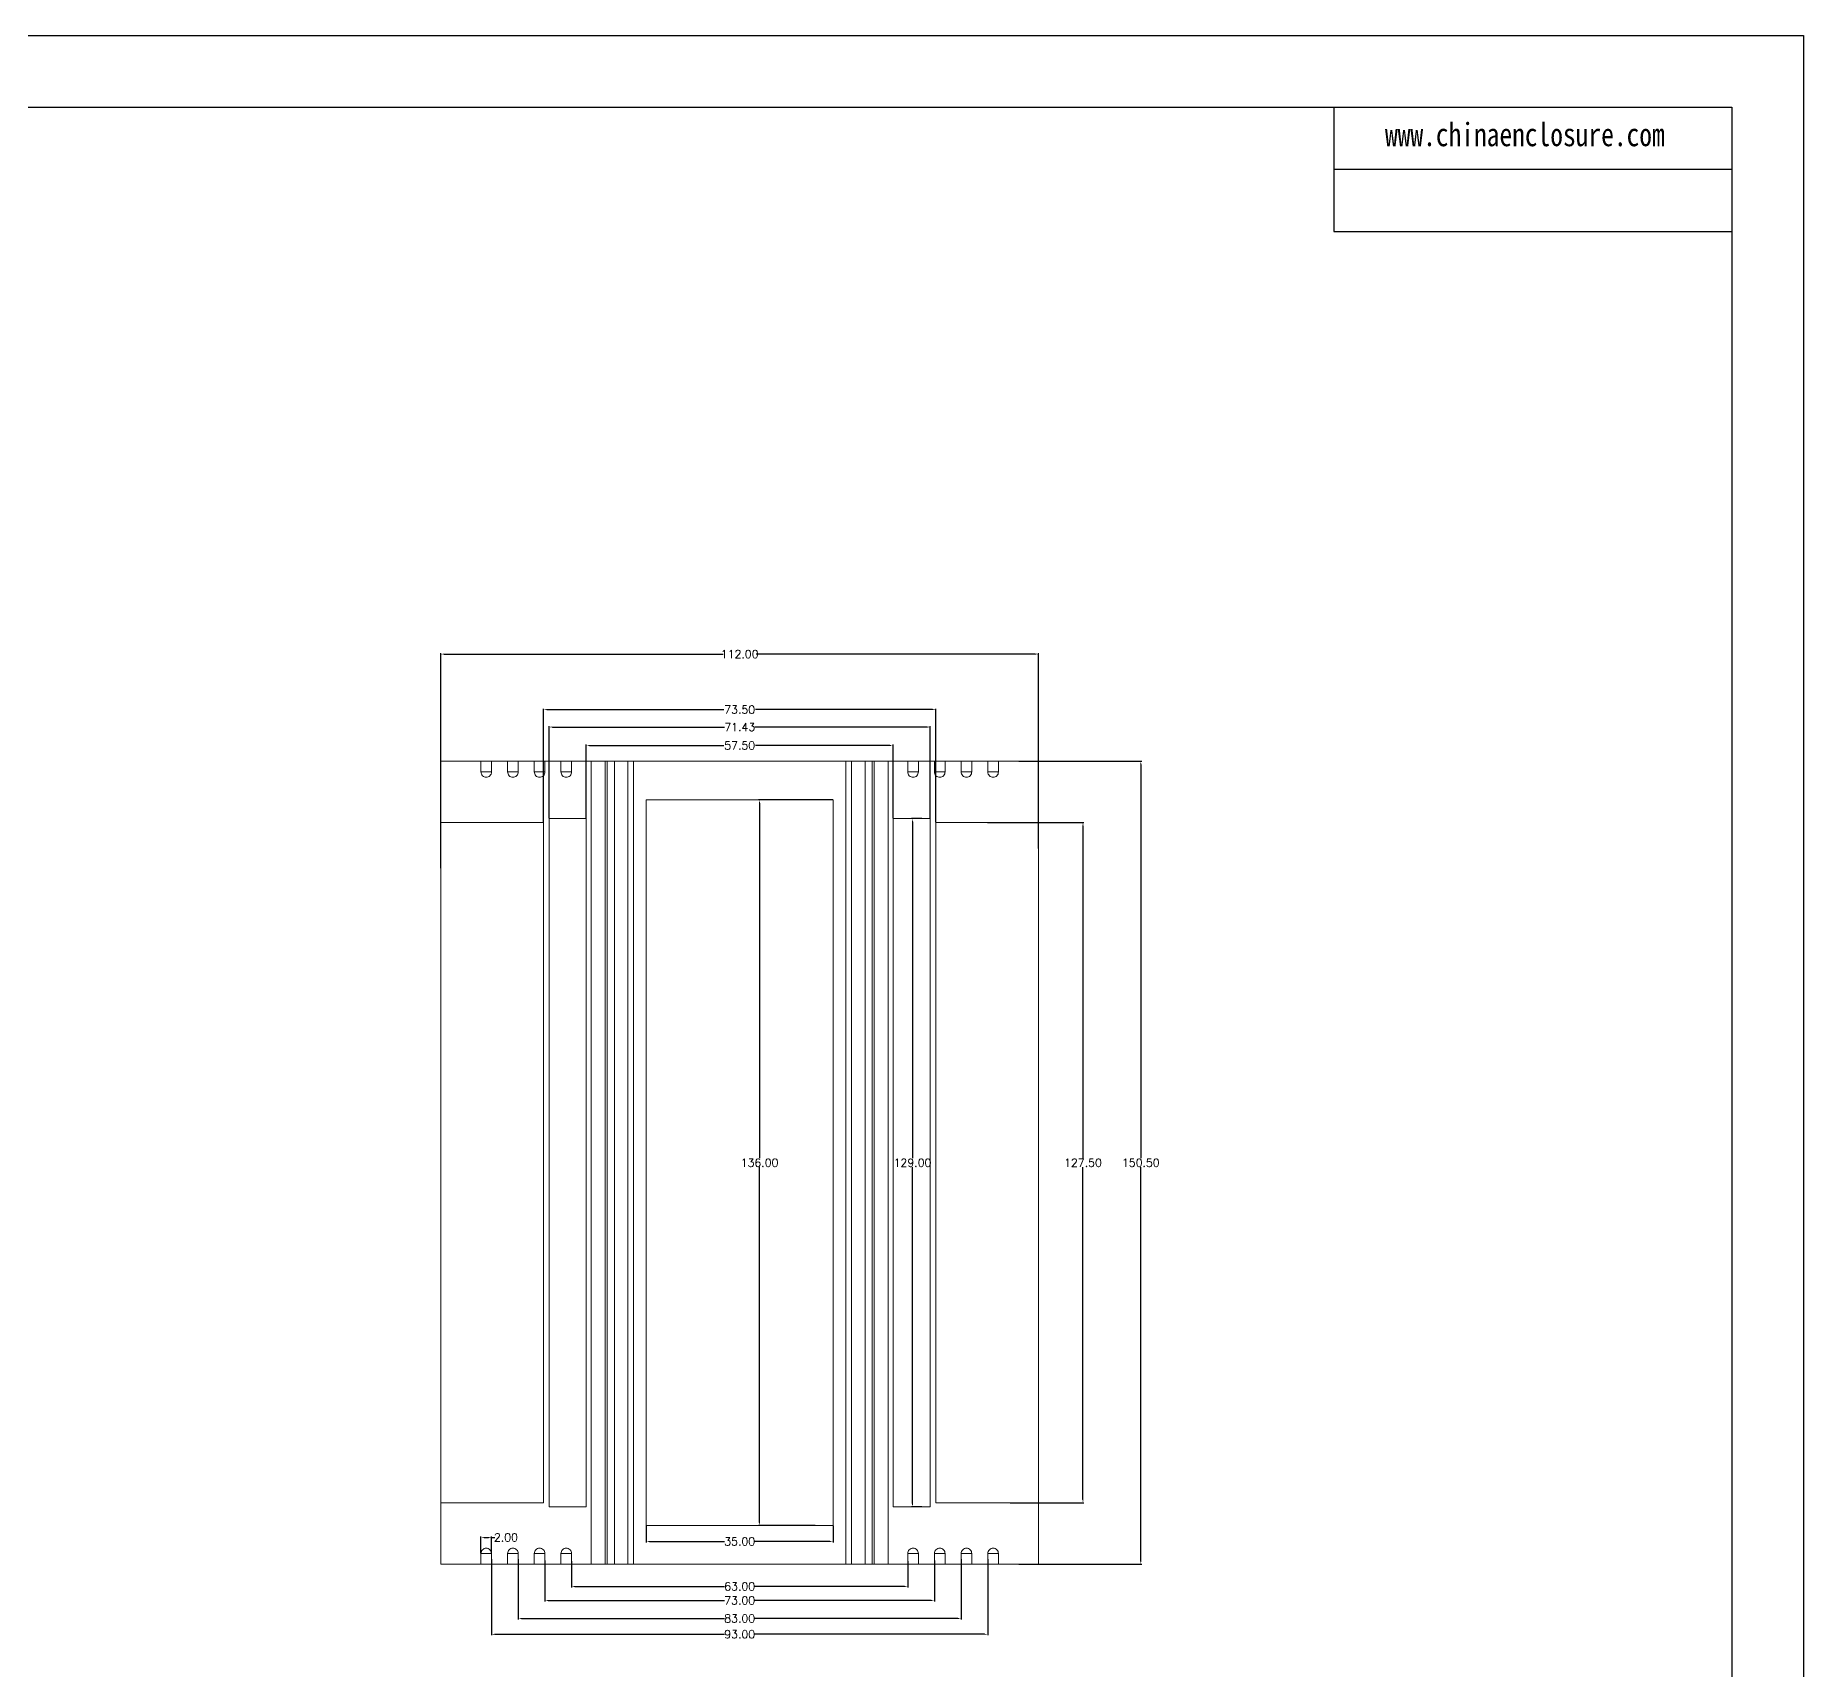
# Model space of a CAD drawing. Header units: inches. Extents: x 1153 to 3231, y 573 to 1137.
# Drawn here: x 2569.2 to 2900.6, y 831 to 1137.3 of the extents above; entities that cross this region are included whole.
import ezdxf

# ---------------------------------------------------------------- set-up
doc = ezdxf.new("R2010")
doc.units = ezdxf.units.IN
doc.layers.add('文字', color=81, linetype='Continuous')
doc.styles.get("Standard").update_dxf_attribs({"font": 'txt', "bigfont": 'gbcbig.shx'})
doc.styles.add('宋体', font='', dxfattribs={"width": 0.8, "height": 3.5})
doc.styles.get('宋体').set_extended_font_data('SimSun')
doc.dimstyles.new('2', dxfattribs={"dimtxt": 1.5, "dimasz": 0.6, "dimexe": 0.18, "dimexo": 0.0625, "dimgap": 0.09, "dimtad": 0, "dimtih": 1, "dimtoh": 1, "dimzin": 0, "dimdsep": 46, "dimtxsty": 'Standard', "dimcen": 0, "dimadec": 0, "dimazin": 2, "dimtfac": 1, "dimtofl": 0, "dimtmove": 0, "dimatfit": 3, "dimfxl": 1, "dimtolj": 1, "dimtzin": 0, "dimarcsym": 0})

# ---------------------------------------------------------------- blocks, each defined once
blk = doc.blocks.new('*D877')
at = {"color": 0, "lineweight": -2, "transparency": 16777216}
for p, q in [((2669.72, 851.32), (2669.72, 846.42)), ((2732.72, 851.32), (2732.72, 846.42)), ((2670.32, 846.6), (2698.38, 846.6)), ((2732.12, 846.6), (2704.06, 846.6))]:
    blk.add_line(p, q, dxfattribs=at)
at = {"color": 0, "transparency": 16777216}
for points in [[(2670.32, 846.7), (2670.32, 846.5), (2669.72, 846.6)], [(2732.12, 846.7), (2732.12, 846.5), (2732.72, 846.6)]]:
    blk.add_solid(points, dxfattribs=at)
at = {"layer": 'Defpoints', "color": 0, "transparency": 16777216}
for p in [(2669.72, 851.38), (2732.72, 851.38), (2732.72, 846.6)]:
    blk.add_point(p, dxfattribs=at)
at = {"color": 0, "transparency": 16777216, "insert": (2701.22, 846.6), "char_height": 1.5, "attachment_point": 5}
blk.add_mtext('\\A1;63.00', dxfattribs=at)
blk = doc.blocks.new('*D878')
at = {"color": 0, "lineweight": -2, "transparency": 16777216}
for p, q in [((2664.72, 851.47), (2664.72, 843.79)), ((2737.72, 851.47), (2737.72, 843.79)), ((2665.32, 843.97), (2698.38, 843.97)), ((2737.12, 843.97), (2704.06, 843.97))]:
    blk.add_line(p, q, dxfattribs=at)
at = {"color": 0, "transparency": 16777216}
for points in [[(2665.32, 844.07), (2665.32, 843.87), (2664.72, 843.97)], [(2737.12, 844.07), (2737.12, 843.87), (2737.72, 843.97)]]:
    blk.add_solid(points, dxfattribs=at)
at = {"layer": 'Defpoints', "color": 0, "transparency": 16777216}
for p in [(2664.72, 851.53), (2737.72, 851.53), (2664.72, 843.97)]:
    blk.add_point(p, dxfattribs=at)
at = {"color": 0, "transparency": 16777216, "insert": (2701.22, 843.97), "char_height": 1.5, "attachment_point": 5}
blk.add_mtext('\\A1;73.00', dxfattribs=at)
blk = doc.blocks.new('*D879')
at = {"color": 0, "lineweight": -2, "transparency": 16777216}
for p, q in [((2659.72, 851.7), (2659.72, 840.41)), ((2742.72, 851.7), (2742.72, 840.41)), ((2660.32, 840.59), (2698.38, 840.59)), ((2742.12, 840.59), (2704.06, 840.59))]:
    blk.add_line(p, q, dxfattribs=at)
at = {"color": 0, "transparency": 16777216}
for points in [[(2660.32, 840.69), (2660.32, 840.49), (2659.72, 840.59)], [(2742.12, 840.69), (2742.12, 840.49), (2742.72, 840.59)]]:
    blk.add_solid(points, dxfattribs=at)
at = {"layer": 'Defpoints', "color": 0, "transparency": 16777216}
for p in [(2659.72, 851.76), (2742.72, 851.76), (2742.72, 840.59)]:
    blk.add_point(p, dxfattribs=at)
at = {"color": 0, "transparency": 16777216, "insert": (2701.22, 840.59), "char_height": 1.5, "attachment_point": 5}
blk.add_mtext('\\A1;83.00', dxfattribs=at)
blk = doc.blocks.new('*D880')
at = {"color": 0, "lineweight": -2, "transparency": 16777216}
for p, q in [((2654.72, 851.7), (2654.72, 837.45)), ((2747.72, 851.7), (2747.72, 837.45)), ((2655.32, 837.63), (2698.38, 837.63)), ((2747.12, 837.63), (2704.06, 837.63))]:
    blk.add_line(p, q, dxfattribs=at)
at = {"color": 0, "transparency": 16777216}
for points in [[(2655.32, 837.73), (2655.32, 837.53), (2654.72, 837.63)], [(2747.12, 837.73), (2747.12, 837.53), (2747.72, 837.63)]]:
    blk.add_solid(points, dxfattribs=at)
at = {"layer": 'Defpoints', "color": 0, "transparency": 16777216}
for p in [(2654.72, 851.76), (2747.72, 851.76), (2654.72, 837.63)]:
    blk.add_point(p, dxfattribs=at)
at = {"color": 0, "transparency": 16777216, "insert": (2701.22, 837.63), "char_height": 1.5, "attachment_point": 5}
blk.add_mtext('\\A1;93.00', dxfattribs=at)
blk = doc.blocks.new('*D881')
at = {"color": 0, "lineweight": -2, "transparency": 16777216}
for p, q in [((2683.72, 857.95), (2683.72, 854.85)), ((2718.72, 857.95), (2718.72, 854.85)), ((2684.32, 855.03), (2698.38, 855.03)), ((2718.12, 855.03), (2704.06, 855.03))]:
    blk.add_line(p, q, dxfattribs=at)
at = {"color": 0, "transparency": 16777216}
for points in [[(2684.32, 855.13), (2684.32, 854.93), (2683.72, 855.03)], [(2718.12, 855.13), (2718.12, 854.93), (2718.72, 855.03)]]:
    blk.add_solid(points, dxfattribs=at)
at = {"layer": 'Defpoints', "color": 0, "transparency": 16777216}
for p in [(2683.72, 858.01), (2718.72, 858.01), (2718.72, 855.03)]:
    blk.add_point(p, dxfattribs=at)
at = {"color": 0, "transparency": 16777216, "insert": (2701.22, 855.03), "char_height": 1.5, "attachment_point": 5}
blk.add_mtext('\\A1;35.00', dxfattribs=at)
blk = doc.blocks.new('*D882')
at = {"color": 0, "lineweight": -2, "transparency": 16777216}
for p, q in [((2672.47, 990.57), (2672.47, 1004.39)), ((2729.97, 990.57), (2729.97, 1004.39)), ((2673.07, 1004.21), (2698.25, 1004.21)), ((2729.37, 1004.21), (2704.18, 1004.21))]:
    blk.add_line(p, q, dxfattribs=at)
at = {"color": 0, "transparency": 16777216}
for points in [[(2673.07, 1004.31), (2673.07, 1004.11), (2672.47, 1004.21)], [(2729.37, 1004.31), (2729.37, 1004.11), (2729.97, 1004.21)]]:
    blk.add_solid(points, dxfattribs=at)
at = {"layer": 'Defpoints', "color": 0, "transparency": 16777216}
for p in [(2729.97, 1004.21), (2672.47, 990.51), (2729.97, 990.51)]:
    blk.add_point(p, dxfattribs=at)
at = {"color": 0, "transparency": 16777216, "insert": (2701.22, 1004.21), "char_height": 1.5, "attachment_point": 5}
blk.add_mtext('\\A1;57.50', dxfattribs=at)
blk = doc.blocks.new('*D883')
at = {"color": 0, "lineweight": -2, "transparency": 16777216}
for p, q in [((2665.52, 990.57), (2665.52, 1007.85)), ((2666.12, 1007.67), (2698.39, 1007.67)), ((2736.34, 1007.67), (2704.07, 1007.67)), ((2736.94, 990.57), (2736.94, 1007.85))]:
    blk.add_line(p, q, dxfattribs=at)
at = {"color": 0, "transparency": 16777216}
for points in [[(2666.12, 1007.77), (2666.12, 1007.57), (2665.52, 1007.67)], [(2736.34, 1007.77), (2736.34, 1007.57), (2736.94, 1007.67)]]:
    blk.add_solid(points, dxfattribs=at)
at = {"layer": 'Defpoints', "color": 0, "transparency": 16777216}
for p in [(2736.94, 1007.67), (2665.52, 990.51), (2736.94, 990.51)]:
    blk.add_point(p, dxfattribs=at)
at = {"color": 0, "transparency": 16777216, "insert": (2701.23, 1007.67), "char_height": 1.5, "attachment_point": 5}
blk.add_mtext('\\A1;71.43', dxfattribs=at)
blk = doc.blocks.new('*D884')
at = {"color": 0, "lineweight": -2, "transparency": 16777216}
for p, q in [((2664.47, 989.82), (2664.47, 1011.11)), ((2665.07, 1010.93), (2698.25, 1010.93)), ((2737.37, 1010.93), (2704.18, 1010.93)), ((2737.97, 989.82), (2737.97, 1011.11))]:
    blk.add_line(p, q, dxfattribs=at)
at = {"color": 0, "transparency": 16777216}
for points in [[(2665.07, 1011.03), (2665.07, 1010.83), (2664.47, 1010.93)], [(2737.37, 1011.03), (2737.37, 1010.83), (2737.97, 1010.93)]]:
    blk.add_solid(points, dxfattribs=at)
at = {"layer": 'Defpoints', "color": 0, "transparency": 16777216}
for p in [(2664.47, 1010.93), (2664.47, 989.76), (2737.97, 989.76)]:
    blk.add_point(p, dxfattribs=at)
at = {"color": 0, "transparency": 16777216, "insert": (2701.22, 1010.93), "char_height": 1.5, "attachment_point": 5}
blk.add_mtext('\\A1;73.50', dxfattribs=at)
blk = doc.blocks.new('*D885')
at = {"color": 0, "lineweight": -2, "transparency": 16777216}
for p, q in [((2645.22, 981.22), (2645.22, 1021.52)), ((2645.82, 1021.34), (2698.13, 1021.34)), ((2756.62, 1021.34), (2704.31, 1021.34)), ((2757.22, 984.89), (2757.22, 1021.52))]:
    blk.add_line(p, q, dxfattribs=at)
at = {"color": 0, "transparency": 16777216}
for points in [[(2645.82, 1021.44), (2645.82, 1021.24), (2645.22, 1021.34)], [(2756.62, 1021.44), (2756.62, 1021.24), (2757.22, 1021.34)]]:
    blk.add_solid(points, dxfattribs=at)
at = {"layer": 'Defpoints', "color": 0, "transparency": 16777216}
for p in [(2645.22, 1021.34), (2757.22, 984.83), (2645.22, 981.16)]:
    blk.add_point(p, dxfattribs=at)
at = {"color": 0, "transparency": 16777216, "insert": (2701.22, 1021.34), "char_height": 1.5, "attachment_point": 5}
blk.add_mtext('\\A1;112.00', dxfattribs=at)
blk = doc.blocks.new('*D886')
at = {"color": 0, "lineweight": -2, "transparency": 16777216}
for p, q in [((2718.65, 994.01), (2704.76, 994.01)), ((2704.94, 993.41), (2704.94, 926.85)), ((2704.94, 858.61), (2704.94, 925.17)), ((2715.35, 858.01), (2704.76, 858.01))]:
    blk.add_line(p, q, dxfattribs=at)
at = {"color": 0, "transparency": 16777216}
for points in [[(2704.84, 993.41), (2705.04, 993.41), (2704.94, 994.01)], [(2704.84, 858.61), (2705.04, 858.61), (2704.94, 858.01)]]:
    blk.add_solid(points, dxfattribs=at)
at = {"layer": 'Defpoints', "color": 0, "transparency": 16777216}
for p in [(2718.72, 994.01), (2704.94, 858.01), (2715.41, 858.01)]:
    blk.add_point(p, dxfattribs=at)
at = {"color": 0, "transparency": 16777216, "insert": (2704.94, 926.01), "char_height": 1.5, "attachment_point": 5}
blk.add_mtext('\\A1;136.00', dxfattribs=at)
blk = doc.blocks.new('*D887')
at = {"color": 0, "lineweight": -2, "transparency": 16777216}
for p, q in [((2735.37, 990.51), (2733.43, 990.51)), ((2733.61, 989.91), (2733.61, 926.85)), ((2733.61, 862.11), (2733.61, 925.17)), ((2735.37, 861.51), (2733.43, 861.51))]:
    blk.add_line(p, q, dxfattribs=at)
at = {"color": 0, "transparency": 16777216}
for points in [[(2733.51, 989.91), (2733.71, 989.91), (2733.61, 990.51)], [(2733.51, 862.11), (2733.71, 862.11), (2733.61, 861.51)]]:
    blk.add_solid(points, dxfattribs=at)
at = {"layer": 'Defpoints', "color": 0, "transparency": 16777216}
for p in [(2733.61, 990.51), (2735.43, 990.51), (2735.43, 861.51)]:
    blk.add_point(p, dxfattribs=at)
at = {"color": 0, "transparency": 16777216, "insert": (2733.61, 926.01), "char_height": 1.5, "attachment_point": 5}
blk.add_mtext('\\A1;129.00', dxfattribs=at)
blk = doc.blocks.new('*D888')
at = {"color": 0, "lineweight": -2, "transparency": 16777216}
for p, q in [((2747.65, 989.76), (2765.74, 989.76)), ((2765.56, 989.16), (2765.56, 926.85)), ((2765.56, 862.86), (2765.56, 925.17)), ((2751.91, 862.26), (2765.74, 862.26))]:
    blk.add_line(p, q, dxfattribs=at)
at = {"color": 0, "transparency": 16777216}
for points in [[(2765.46, 989.16), (2765.66, 989.16), (2765.56, 989.76)], [(2765.46, 862.86), (2765.66, 862.86), (2765.56, 862.26)]]:
    blk.add_solid(points, dxfattribs=at)
at = {"layer": 'Defpoints', "color": 0, "transparency": 16777216}
for p in [(2747.59, 989.76), (2765.56, 989.76), (2751.84, 862.26)]:
    blk.add_point(p, dxfattribs=at)
at = {"color": 0, "transparency": 16777216, "insert": (2765.56, 926.01), "char_height": 1.5, "attachment_point": 5}
blk.add_mtext('\\A1;127.50', dxfattribs=at)
blk = doc.blocks.new('*D889')
at = {"color": 0, "lineweight": -2, "transparency": 16777216}
for p, q in [((2753.53, 1001.26), (2776.58, 1001.26)), ((2776.4, 1000.66), (2776.4, 926.85)), ((2776.4, 851.36), (2776.4, 925.17)), ((2753.53, 850.76), (2776.58, 850.76))]:
    blk.add_line(p, q, dxfattribs=at)
at = {"color": 0, "transparency": 16777216}
for points in [[(2776.3, 1000.66), (2776.5, 1000.66), (2776.4, 1001.26)], [(2776.3, 851.36), (2776.5, 851.36), (2776.4, 850.76)]]:
    blk.add_solid(points, dxfattribs=at)
at = {"layer": 'Defpoints', "color": 0, "transparency": 16777216}
for p in [(2753.47, 1001.26), (2776.4, 1001.26), (2753.47, 850.76)]:
    blk.add_point(p, dxfattribs=at)
at = {"color": 0, "transparency": 16777216, "insert": (2776.4, 926.01), "char_height": 1.5, "attachment_point": 5}
blk.add_mtext('\\A1;150.50', dxfattribs=at)
blk = doc.blocks.new('*D890')
at = {"color": 0, "lineweight": -2, "transparency": 16777216}
for p, q in [((2652.72, 852.82), (2652.72, 855.97)), ((2653.32, 855.79), (2654.12, 855.79)), ((2654.72, 852.82), (2654.72, 855.97)), ((2654.72, 855.79), (2655.32, 855.79))]:
    blk.add_line(p, q, dxfattribs=at)
at = {"color": 0, "transparency": 16777216}
for points in [[(2653.32, 855.89), (2653.32, 855.69), (2652.72, 855.79)], [(2654.12, 855.89), (2654.12, 855.69), (2654.72, 855.79)]]:
    blk.add_solid(points, dxfattribs=at)
at = {"layer": 'Defpoints', "color": 0, "transparency": 16777216}
for p in [(2654.72, 855.79), (2652.72, 852.76), (2654.72, 852.76)]:
    blk.add_point(p, dxfattribs=at)
at = {"color": 0, "transparency": 16777216, "insert": (2657.41, 855.79), "char_height": 1.5, "attachment_point": 5}
blk.add_mtext('\\A1;2.00', dxfattribs=at)

msp = doc.modelspace()

# ---------------------------------------------------------------- linework, layer by layer
for p, q in [((2102.483, 1137.308), (2900.636, 1137.308)), ((2900.636, 1137.308), (2900.636, 572.957)), ((2123.136, 1123.871), (2887.199, 1123.871)), ((2812.55, 1123.871), (2812.55, 1100.543)), ((2887.199, 1123.871), (2887.199, 586.394)), ((2812.55, 1112.207), (2887.199, 1112.207)), ((2812.55, 1100.543), (2887.199, 1100.543))]:
    msp.add_line(p, q)
at = {"color": 7, "linetype": 'Continuous', "lineweight": 15}
for p, q in [((2645.216, 989.759), (2645.216, 1001.259)), ((2652.716, 1001.259), (2645.216, 1001.259)), ((2652.716, 1001.259), (2652.716, 999.259)), ((2654.716, 1001.259), (2652.716, 1001.259)), ((2654.716, 999.259), (2654.716, 1001.259)), ((2657.716, 1001.259), (2654.716, 1001.259)), ((2657.716, 1001.259), (2657.716, 999.259)), ((2659.716, 1001.259), (2657.716, 1001.259)), ((2659.716, 999.259), (2659.716, 1001.259)), ((2662.716, 1001.259), (2659.716, 1001.259)), ((2662.716, 1001.259), (2662.716, 999.259)), ((2664.716, 1001.259), (2662.716, 1001.259)), ((2664.716, 999.259), (2664.716, 1001.259)), ((2667.716, 1001.259), (2664.716, 1001.259)), ((2667.716, 1001.259), (2667.716, 999.259)), ((2669.716, 1001.259), (2667.716, 1001.259)), ((2669.716, 999.259), (2669.716, 1001.259)), ((2673.407, 1001.259), (2669.716, 1001.259)), ((2673.407, 850.759), (2673.407, 1001.259)), ((2673.407, 1001.259), (2676.025, 1001.259)), ((2676.025, 850.759), (2676.025, 1001.259)), ((2676.387, 1001.259), (2676.025, 1001.259)), ((2676.387, 850.759), (2676.387, 1001.259)), ((2676.387, 1001.259), (2677.725, 1001.259)), ((2677.725, 1001.259), (2677.725, 850.759)), ((2680.249, 1001.259), (2677.725, 1001.259)), ((2680.249, 850.759), (2680.249, 1001.259)), ((2680.249, 1001.259), (2681.306, 1001.259)), ((2681.306, 1001.259), (2681.306, 850.759)), ((2681.306, 1001.259), (2721.126, 1001.259)), ((2721.126, 850.759), (2721.126, 1001.259)), ((2721.126, 1001.259), (2722.183, 1001.259)), ((2722.183, 1001.259), (2722.183, 850.759)), ((2722.183, 1001.259), (2724.708, 1001.259)), ((2724.708, 850.759), (2724.708, 1001.259)), ((2724.708, 1001.259), (2726.045, 1001.259)), ((2726.045, 1001.259), (2726.045, 850.759)), ((2726.045, 1001.259), (2726.408, 1001.259)), ((2726.408, 850.759), (2726.408, 1001.259)), ((2726.408, 1001.259), (2729.025, 1001.259)), ((2729.025, 1001.259), (2729.025, 850.759)), ((2729.025, 1001.259), (2732.716, 1001.259)), ((2732.716, 1001.259), (2732.716, 999.259)), ((2734.716, 1001.259), (2732.716, 1001.259)), ((2734.716, 999.259), (2734.716, 1001.259)), ((2734.716, 1001.259), (2737.716, 1001.259)), ((2737.716, 1001.259), (2737.716, 999.259)), ((2739.716, 1001.259), (2737.716, 1001.259)), ((2739.716, 999.259), (2739.716, 1001.259)), ((2739.716, 1001.259), (2742.716, 1001.259)), ((2742.716, 1001.259), (2742.716, 999.259)), ((2744.716, 1001.259), (2742.716, 1001.259)), ((2744.716, 999.259), (2744.716, 1001.259)), ((2744.716, 1001.259), (2747.716, 1001.259)), ((2747.716, 1001.259), (2747.716, 999.259)), ((2749.716, 1001.259), (2747.716, 1001.259)), ((2749.716, 999.259), (2749.716, 1001.259)), ((2749.716, 1001.259), (2757.216, 1001.259)), ((2757.216, 989.759), (2757.216, 1001.259)), ((2654.716, 999.259), (2652.716, 999.259)), ((2659.716, 999.259), (2657.716, 999.259)), ((2664.716, 999.259), (2662.716, 999.259)), ((2669.716, 999.259), (2667.716, 999.259)), ((2734.716, 999.259), (2732.716, 999.259)), ((2739.716, 999.259), (2737.716, 999.259)), ((2744.716, 999.259), (2742.716, 999.259)), ((2749.716, 999.259), (2747.716, 999.259)), ((2718.716, 994.009), (2683.716, 994.009)), ((2683.716, 994.009), (2683.716, 858.009)), ((2718.716, 858.009), (2718.716, 994.009)), ((2664.466, 989.759), (2645.216, 989.759)), ((2645.216, 862.259), (2645.216, 989.759)), ((2664.466, 862.259), (2664.466, 989.759)), ((2665.49, 990.509), (2665.49, 861.509)), ((2665.49, 990.509), (2672.466, 990.509)), ((2665.516, 990.509), (2665.516, 861.509)), ((2672.466, 861.509), (2672.466, 990.509)), ((2729.966, 990.509), (2736.943, 990.509)), ((2729.966, 990.509), (2729.966, 861.509)), ((2736.916, 861.509), (2736.916, 990.509)), ((2736.943, 861.509), (2736.943, 990.509)), ((2757.216, 989.759), (2737.966, 989.759)), ((2737.966, 989.759), (2737.966, 862.259)), ((2757.216, 862.259), (2757.216, 989.759)), ((2645.216, 850.759), (2645.216, 862.259)), ((2645.216, 862.259), (2664.466, 862.259)), ((2737.966, 862.259), (2757.216, 862.259)), ((2757.216, 850.759), (2757.216, 862.259)), ((2665.49, 861.509), (2672.466, 861.509)), ((2729.966, 861.509), (2736.943, 861.509)), ((2683.716, 858.009), (2718.716, 858.009)), ((2652.716, 850.759), (2652.716, 852.759)), ((2654.716, 852.759), (2652.716, 852.759)), ((2654.716, 852.759), (2654.716, 850.759)), ((2657.716, 850.759), (2657.716, 852.759)), ((2659.716, 852.759), (2657.716, 852.759)), ((2659.716, 852.759), (2659.716, 850.759)), ((2662.716, 850.759), (2662.716, 852.759)), ((2664.716, 852.759), (2662.716, 852.759)), ((2664.716, 852.759), (2664.716, 850.759)), ((2667.716, 850.759), (2667.716, 852.759)), ((2669.716, 852.759), (2667.716, 852.759)), ((2669.716, 852.759), (2669.716, 850.759)), ((2732.716, 850.759), (2732.716, 852.759)), ((2734.716, 852.759), (2732.716, 852.759)), ((2734.716, 852.759), (2734.716, 850.759)), ((2737.716, 850.759), (2737.716, 852.759)), ((2739.716, 852.759), (2737.716, 852.759)), ((2739.716, 852.759), (2739.716, 850.759)), ((2742.716, 850.759), (2742.716, 852.759)), ((2744.716, 852.759), (2742.716, 852.759)), ((2744.716, 852.759), (2744.716, 850.759)), ((2747.716, 850.759), (2747.716, 852.759)), ((2749.716, 852.759), (2747.716, 852.759)), ((2749.716, 852.759), (2749.716, 850.759)), ((2652.716, 850.759), (2645.216, 850.759)), ((2654.716, 850.759), (2652.716, 850.759)), ((2657.716, 850.759), (2654.716, 850.759)), ((2659.716, 850.759), (2657.716, 850.759)), ((2662.716, 850.759), (2659.716, 850.759)), ((2664.716, 850.759), (2662.716, 850.759)), ((2667.716, 850.759), (2664.716, 850.759)), ((2669.716, 850.759), (2667.716, 850.759)), ((2673.407, 850.759), (2669.716, 850.759)), ((2676.025, 850.759), (2673.407, 850.759)), ((2676.387, 850.759), (2676.025, 850.759)), ((2677.725, 850.759), (2676.387, 850.759)), ((2680.249, 850.759), (2677.725, 850.759)), ((2681.306, 850.759), (2680.249, 850.759)), ((2681.306, 850.759), (2721.126, 850.759)), ((2722.183, 850.759), (2721.126, 850.759)), ((2722.183, 850.759), (2724.708, 850.759)), ((2726.045, 850.759), (2724.708, 850.759)), ((2726.045, 850.759), (2726.408, 850.759)), ((2729.025, 850.759), (2726.408, 850.759)), ((2729.025, 850.759), (2732.716, 850.759)), ((2734.716, 850.759), (2732.716, 850.759)), ((2734.716, 850.759), (2737.716, 850.759)), ((2739.716, 850.759), (2737.716, 850.759)), ((2739.716, 850.759), (2742.716, 850.759)), ((2744.716, 850.759), (2742.716, 850.759)), ((2744.716, 850.759), (2747.716, 850.759)), ((2749.716, 850.759), (2747.716, 850.759)), ((2749.716, 850.759), (2757.216, 850.759))]:
    msp.add_line(p, q, dxfattribs=at)
for points, knots in [([(2652.716, 999.259), (2652.716, 999.124), (2652.744, 998.99), (2652.849, 998.743), (2652.926, 998.633), (2653.206, 998.361), (2653.459, 998.259), (2653.845, 998.259), (2653.97, 998.283), (2654.21, 998.38), (2654.32, 998.451), (2654.507, 998.634), (2654.584, 998.745), (2654.688, 998.99), (2654.716, 999.125), (2654.716, 999.259)], [0, 0, 0, 0, 0.125, 0.125, 0.25, 0.25, 0.5, 0.5, 0.625, 0.625, 0.75, 0.75, 0.875, 0.875, 1, 1, 1, 1]), ([(2657.716, 999.259), (2657.716, 999.126), (2657.743, 998.993), (2657.846, 998.749), (2657.922, 998.638), (2658.2, 998.364), (2658.456, 998.259), (2658.846, 998.259), (2658.974, 998.284), (2659.214, 998.382), (2659.325, 998.455), (2659.511, 998.639), (2659.587, 998.75), (2659.689, 998.993), (2659.716, 999.127), (2659.716, 999.259)], [0, 0, 0, 0, 0.125, 0.125, 0.25, 0.25, 0.5, 0.5, 0.625, 0.625, 0.75, 0.75, 0.875, 0.875, 1, 1, 1, 1]), ([(2662.716, 999.259), (2662.716, 999.127), (2662.742, 998.996), (2662.844, 998.752), (2662.919, 998.642), (2663.196, 998.366), (2663.454, 998.259), (2663.847, 998.259), (2663.976, 998.285), (2664.218, 998.384), (2664.329, 998.458), (2664.514, 998.642), (2664.589, 998.754), (2664.69, 998.995), (2664.716, 999.128), (2664.716, 999.259)], [0, 0, 0, 0, 0.125, 0.125, 0.25, 0.25, 0.5, 0.5, 0.625, 0.625, 0.75, 0.75, 0.875, 0.875, 1, 1, 1, 1]), ([(2667.716, 999.259), (2667.716, 999.127), (2667.742, 998.997), (2667.843, 998.754), (2667.917, 998.644), (2668.194, 998.367), (2668.453, 998.259), (2668.848, 998.259), (2668.978, 998.285), (2669.22, 998.385), (2669.331, 998.46), (2669.515, 998.644), (2669.59, 998.756), (2669.69, 998.997), (2669.716, 999.129), (2669.716, 999.259)], [0, 0, 0, 0, 0.125, 0.125, 0.25, 0.25, 0.5, 0.5, 0.625, 0.625, 0.75, 0.75, 0.875, 0.875, 1, 1, 1, 1]), ([(2732.716, 999.259), (2732.716, 999.127), (2732.742, 998.997), (2732.843, 998.754), (2732.917, 998.644), (2733.195, 998.367), (2733.454, 998.259), (2733.849, 998.259), (2733.979, 998.285), (2734.22, 998.386), (2734.331, 998.46), (2734.516, 998.644), (2734.59, 998.756), (2734.69, 998.997), (2734.716, 999.129), (2734.716, 999.259)], [0, 0, 0, 0, 0.125, 0.125, 0.25, 0.25, 0.5, 0.5, 0.625, 0.625, 0.75, 0.75, 0.875, 0.875, 1, 1, 1, 1]), ([(2737.716, 999.259), (2737.716, 999.127), (2737.742, 998.996), (2737.844, 998.752), (2737.919, 998.641), (2738.197, 998.365), (2738.456, 998.259), (2738.849, 998.259), (2738.978, 998.285), (2739.219, 998.385), (2739.329, 998.459), (2739.514, 998.643), (2739.589, 998.754), (2739.69, 998.996), (2739.716, 999.128), (2739.716, 999.259)], [0, 0, 0, 0, 0.125, 0.125, 0.25, 0.25, 0.5, 0.5, 0.625, 0.625, 0.75, 0.75, 0.875, 0.875, 1, 1, 1, 1]), ([(2742.716, 999.259), (2742.716, 999.126), (2742.743, 998.993), (2742.846, 998.748), (2742.922, 998.638), (2743.202, 998.363), (2743.459, 998.258), (2743.849, 998.26), (2743.976, 998.285), (2744.216, 998.383), (2744.326, 998.456), (2744.512, 998.639), (2744.587, 998.751), (2744.689, 998.993), (2744.716, 999.127), (2744.716, 999.259)], [0, 0, 0, 0, 0.125, 0.125, 0.25, 0.25, 0.5, 0.5, 0.625, 0.625, 0.75, 0.75, 0.875, 0.875, 1, 1, 1, 1]), ([(2747.716, 999.259), (2747.716, 999.124), (2747.744, 998.99), (2747.849, 998.743), (2747.926, 998.632), (2748.208, 998.359), (2748.464, 998.258), (2748.849, 998.26), (2748.974, 998.285), (2749.212, 998.381), (2749.321, 998.452), (2749.508, 998.635), (2749.584, 998.745), (2749.688, 998.99), (2749.716, 999.125), (2749.716, 999.259)], [0, 0, 0, 0, 0.125, 0.125, 0.25, 0.25, 0.5, 0.5, 0.625, 0.625, 0.75, 0.75, 0.875, 0.875, 1, 1, 1, 1]), ([(2652.716, 852.759), (2652.716, 852.893), (2652.744, 853.029), (2652.849, 853.274), (2652.925, 853.384), (2653.113, 853.568), (2653.223, 853.639), (2653.461, 853.735), (2653.588, 853.759), (2653.842, 853.759), (2653.971, 853.735), (2654.208, 853.639), (2654.32, 853.567), (2654.506, 853.386), (2654.584, 853.274), (2654.688, 853.029), (2654.716, 852.894), (2654.716, 852.759)], [0, 0, 0, 0, 0.125, 0.125, 0.25, 0.25, 0.375, 0.375, 0.5, 0.5, 0.625, 0.625, 0.75, 0.75, 0.875, 0.875, 1, 1, 1, 1]), ([(2657.716, 852.759), (2657.716, 852.892), (2657.743, 853.025), (2657.846, 853.269), (2657.921, 853.379), (2658.108, 853.564), (2658.218, 853.636), (2658.458, 853.734), (2658.587, 853.759), (2658.844, 853.759), (2658.974, 853.734), (2659.213, 853.637), (2659.325, 853.563), (2659.51, 853.38), (2659.587, 853.269), (2659.689, 853.025), (2659.716, 852.893), (2659.716, 852.759)], [0, 0, 0, 0, 0.125, 0.125, 0.25, 0.25, 0.375, 0.375, 0.5, 0.5, 0.625, 0.625, 0.75, 0.75, 0.875, 0.875, 1, 1, 1, 1]), ([(2662.716, 852.759), (2662.716, 852.89), (2662.743, 853.023), (2662.844, 853.265), (2662.918, 853.376), (2663.105, 853.562), (2663.215, 853.634), (2663.456, 853.734), (2663.586, 853.759), (2663.846, 853.759), (2663.976, 853.733), (2664.216, 853.635), (2664.328, 853.561), (2664.513, 853.377), (2664.588, 853.266), (2664.69, 853.023), (2664.716, 852.892), (2664.716, 852.759)], [0, 0, 0, 0, 0.125, 0.125, 0.25, 0.25, 0.375, 0.375, 0.5, 0.5, 0.625, 0.625, 0.75, 0.75, 0.875, 0.875, 1, 1, 1, 1]), ([(2667.716, 852.759), (2667.716, 852.89), (2667.742, 853.021), (2667.843, 853.263), (2667.916, 853.374), (2668.103, 853.56), (2668.213, 853.633), (2668.455, 853.733), (2668.586, 853.759), (2668.847, 853.759), (2668.978, 853.733), (2669.219, 853.634), (2669.33, 853.559), (2669.515, 853.375), (2669.589, 853.264), (2669.69, 853.022), (2669.716, 852.891), (2669.716, 852.759)], [0, 0, 0, 0, 0.125, 0.125, 0.25, 0.25, 0.375, 0.375, 0.5, 0.5, 0.625, 0.625, 0.75, 0.75, 0.875, 0.875, 1, 1, 1, 1]), ([(2732.716, 852.759), (2732.716, 852.89), (2732.742, 853.021), (2732.843, 853.264), (2732.916, 853.374), (2733.103, 853.56), (2733.214, 853.634), (2733.456, 853.734), (2733.587, 853.759), (2733.847, 853.759), (2733.979, 853.733), (2734.219, 853.633), (2734.331, 853.559), (2734.515, 853.375), (2734.59, 853.264), (2734.69, 853.022), (2734.716, 852.891), (2734.716, 852.759)], [0, 0, 0, 0, 0.125, 0.125, 0.25, 0.25, 0.375, 0.375, 0.5, 0.5, 0.625, 0.625, 0.75, 0.75, 0.875, 0.875, 1, 1, 1, 1]), ([(2737.716, 852.759), (2737.716, 852.89), (2737.742, 853.023), (2737.844, 853.266), (2737.918, 853.376), (2738.106, 853.562), (2738.216, 853.635), (2738.458, 853.734), (2738.588, 853.759), (2738.847, 853.759), (2738.978, 853.733), (2739.217, 853.634), (2739.329, 853.56), (2739.514, 853.377), (2739.589, 853.265), (2739.69, 853.023), (2739.716, 852.892), (2739.716, 852.759)], [0, 0, 0, 0, 0.125, 0.125, 0.25, 0.25, 0.375, 0.375, 0.5, 0.5, 0.625, 0.625, 0.75, 0.75, 0.875, 0.875, 1, 1, 1, 1]), ([(2742.716, 852.759), (2742.716, 852.892), (2742.743, 853.025), (2742.846, 853.269), (2742.921, 853.38), (2743.11, 853.565), (2743.22, 853.637), (2743.461, 853.735), (2743.59, 853.76), (2743.847, 853.759), (2743.977, 853.733), (2744.215, 853.636), (2744.326, 853.562), (2744.511, 853.38), (2744.587, 853.268), (2744.689, 853.025), (2744.716, 852.893), (2744.716, 852.759)], [0, 0, 0, 0, 0.125, 0.125, 0.25, 0.25, 0.375, 0.375, 0.5, 0.5, 0.625, 0.625, 0.75, 0.75, 0.875, 0.875, 1, 1, 1, 1]), ([(2747.716, 852.759), (2747.716, 852.893), (2747.744, 853.029), (2747.849, 853.274), (2747.925, 853.385), (2748.115, 853.569), (2748.226, 853.64), (2748.465, 853.736), (2748.593, 853.76), (2748.846, 853.759), (2748.974, 853.734), (2749.21, 853.638), (2749.321, 853.566), (2749.507, 853.385), (2749.584, 853.273), (2749.688, 853.029), (2749.716, 852.894), (2749.716, 852.759)], [0, 0, 0, 0, 0.125, 0.125, 0.25, 0.25, 0.375, 0.375, 0.5, 0.5, 0.625, 0.625, 0.75, 0.75, 0.875, 0.875, 1, 1, 1, 1])]:
    msp.add_open_spline(points, degree=3, knots=knots, dxfattribs=at)

# ---------------------------------------------------------------- texts
at = {"layer": '文字', "color": 0, "insert": (2822.167, 1120.916), "char_height": 4.37944, "width": 76.94262, "attachment_point": 1, "style": '宋体'}
msp.add_mtext('www.chinaenclosure.com', dxfattribs=at)

# ---------------------------------------------------------------- dimensions: what is measured, and where the dimension line sits
for base, p1, p2, picture, middle in [((2645.216, 1021.341), (2757.216, 984.825), (2645.216, 981.16), '*D885', (2701.216, 1021.341)), ((2664.466, 1010.926), (2737.966, 989.759), (2664.466, 989.759), '*D884', (2701.216, 1010.926)), ((2736.943, 1007.673), (2665.516, 990.509), (2736.943, 990.509), '*D883', (2701.229, 1007.673)), ((2729.966, 1004.214), (2672.466, 990.509), (2729.966, 990.509), '*D882', (2701.216, 1004.214)), ((2654.716, 855.786), (2652.716, 852.759), (2654.716, 852.759), '*D890', (2657.406, 855.786)), ((2718.716, 855.03), (2683.716, 858.009), (2718.716, 858.009), '*D881', (2701.216, 855.03)), ((2654.716, 837.631), (2747.716, 851.759), (2654.716, 851.759), '*D880', (2701.216, 837.631)), ((2742.716, 840.586), (2659.716, 851.759), (2742.716, 851.759), '*D879', (2701.216, 840.586)), ((2664.716, 843.968), (2737.716, 851.532), (2664.716, 851.532), '*D878', (2701.216, 843.968)), ((2732.716, 846.605), (2669.716, 851.382), (2732.716, 851.382), '*D877', (2701.216, 846.605))]:
    dim = msp.add_linear_dim(base=base, p1=p1, p2=p2, dimstyle='2')
    dim.commit()
    dim.dimension.update_dxf_attribs({"geometry": picture, "text_midpoint": middle})
for base, p1, p2, picture, middle in [((2776.4, 1001.259), (2753.466, 850.759), (2753.466, 1001.259), '*D889', (2776.4, 926.009)), ((2704.939, 858.009), (2718.716, 994.009), (2715.413, 858.009), '*D886', (2704.939, 926.009)), ((2733.612, 990.509), (2735.431, 861.509), (2735.431, 990.509), '*D887', (2733.612, 926.009)), ((2765.563, 989.759), (2751.845, 862.259), (2747.591, 989.759), '*D888', (2765.563, 926.009))]:
    dim = msp.add_linear_dim(base=base, p1=p1, p2=p2, angle=90, dimstyle='2')
    dim.commit()
    dim.dimension.update_dxf_attribs({"geometry": picture, "text_midpoint": middle})

doc.saveas('drawing.dxf')
